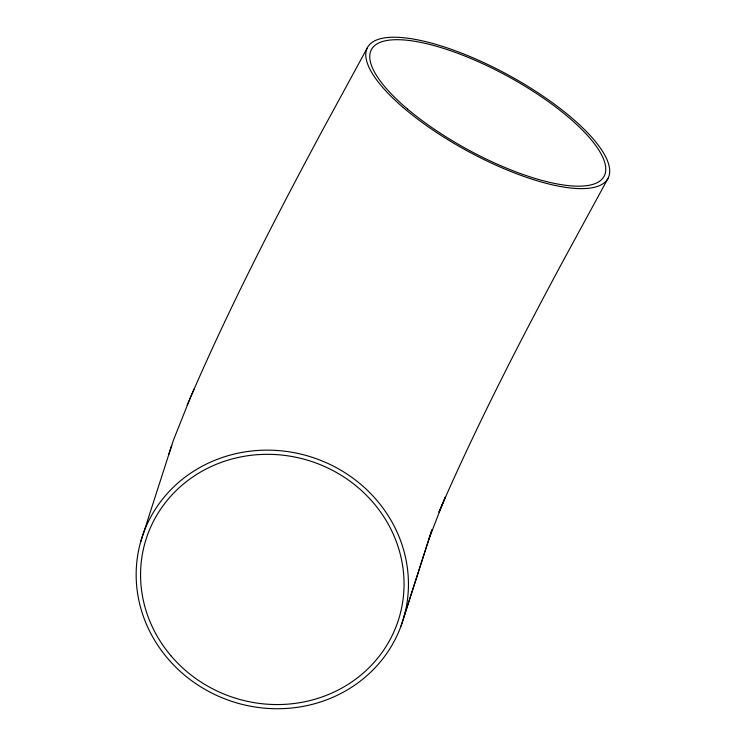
<?xml version="1.0" encoding="UTF-8"?>
<svg xmlns="http://www.w3.org/2000/svg" width="746" height="746" viewBox="0 0 746 746"><rect width="100%" height="100%" fill="white"/><g stroke="black" fill="none" stroke-linecap="round" stroke-linejoin="round"><path stroke-width="1.12" d="M140.584 542.165L173.398 440.261L190.482 397.394M400.919 626.314A136.9 128.48 17.8 0 0 246.656 451.647A136.9 128.48 17.8 0 0 169.342 660.359A136.9 128.48 17.8 0 0 400.919 626.314L431.953 529.725L404.024 616.718M168.596 454.929L171.692 445.371M428.857 539.283L442.359 504.221M190.883 396.49C229.787 306.578 274.677 219.38 320.966 133.077L367.414 47.716M187.171 405.19L194.063 389.03M442.406 504.137C478.494 422.003 519.468 342.106 561.924 263.105L608.177 178.089M445.586 496.668L439.049 512.017L445.586 496.668M171.216 656.079A132.49 124.34 17.8 0 0 396.014 626.771A132.49 124.34 17.8 0 0 249.677 455.47A132.49 124.34 17.8 0 0 171.216 656.079M403.25 107.555A136.9 43.147 28.6 0 0 606.256 180.896A136.9 43.147 28.6 0 0 453.894 50.252A136.9 43.147 28.6 0 0 403.25 107.555M407.437 108.963A132.49 41.757 28.6 0 0 602.889 178.145A132.49 41.757 28.6 0 0 453.064 51.586A132.49 41.757 28.6 0 0 407.437 108.963"/></g></svg>
